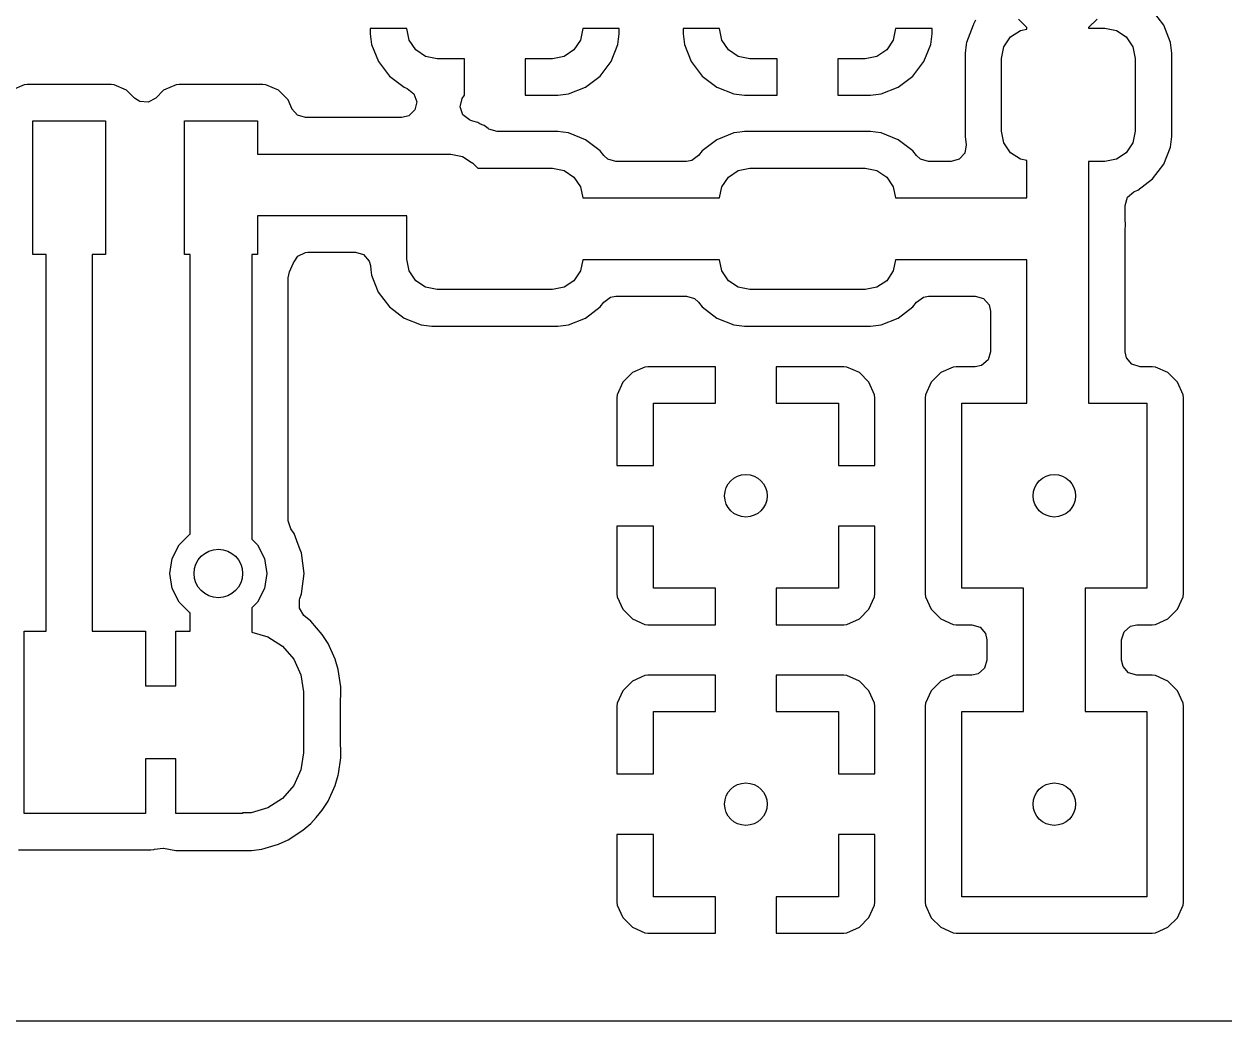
# Model space of a CAD drawing. Extents: x 4.43 to 5.97, y -4.57 to -3.83.
# Drawn here: x 5.126 to 5.515, y -4.5703 to -4.247 of the extents above; entities that cross this region are included whole.
import ezdxf

# ---------------------------------------------------------------- set-up
doc = ezdxf.new("R2010")
doc.units = 0
doc.header["$MEASUREMENT"] = 0
doc.layers.add('BLACK', color=7, linetype='CONTINUOUS')

msp = doc.modelspace()

# ---------------------------------------------------------------- linework, layer by layer
at = {"layer": 'BLACK', "linetype": 'CONTINUOUS'}
for p, q in [((5.49545, -4.24747), (5.49185, -4.24272)), ((5.43369, -4.24747), (5.4315, -4.25301)), ((5.43385, -4.24718), (5.43369, -4.24747)), ((5.4344, -4.24576), (5.43377, -4.24713)), ((5.43377, -4.24713), (5.43385, -4.24718)), ((5.4511, -4.24822), (5.44836, -4.24548)), ((5.4511, -4.24868), (5.4511, -4.24822)), ((5.47384, -4.24548), (5.4711, -4.24822)), ((5.4711, -4.24822), (5.4711, -4.24835)), ((5.49763, -4.25301), (5.49545, -4.24747)), ((5.49545, -4.24747), (5.49545, -4.24747)), ((5.49545, -4.24747), (5.49545, -4.24747)), ((5.25006, -4.2485), (5.23825, -4.2485)), ((5.23825, -4.2485), (5.23825, -4.2502)), ((5.23825, -4.2502), (5.23867, -4.25368)), ((5.25081, -4.25227), (5.25006, -4.2485)), ((5.30715, -4.2485), (5.3064, -4.25227)), ((5.31896, -4.2485), (5.30715, -4.2485)), ((5.31854, -4.25368), (5.31896, -4.2502)), ((5.31896, -4.2502), (5.31896, -4.2485)), ((5.35146, -4.2485), (5.33965, -4.2485)), ((5.33965, -4.2485), (5.33965, -4.2502)), ((5.33965, -4.2502), (5.34006, -4.25368)), ((5.35221, -4.25227), (5.35146, -4.2485)), ((5.40854, -4.2485), (5.40779, -4.25227)), ((5.42035, -4.2485), (5.40854, -4.2485)), ((5.41994, -4.25368), (5.42035, -4.2502)), ((5.42035, -4.2502), (5.42035, -4.2485)), ((5.44366, -4.25442), (5.4458, -4.25123)), ((5.4458, -4.25123), (5.44899, -4.2491)), ((5.44899, -4.2491), (5.4511, -4.24868)), ((5.4711, -4.24835), (5.47638, -4.24835)), ((5.47638, -4.24835), (5.48014, -4.2491)), ((5.48014, -4.2491), (5.48334, -4.25123)), ((5.48334, -4.25123), (5.48547, -4.25442)), ((5.23867, -4.25368), (5.24085, -4.25922)), ((5.25295, -4.25546), (5.25081, -4.25227)), ((5.25614, -4.2576), (5.25295, -4.25546)), ((5.30427, -4.25546), (5.30107, -4.2576)), ((5.3064, -4.25227), (5.30427, -4.25546)), ((5.31636, -4.25922), (5.31854, -4.25368)), ((5.34006, -4.25368), (5.34225, -4.25922)), ((5.35434, -4.25546), (5.35221, -4.25227)), ((5.35753, -4.2576), (5.35434, -4.25546)), ((5.40566, -4.25546), (5.40247, -4.2576)), ((5.40779, -4.25227), (5.40566, -4.25546)), ((5.41775, -4.25922), (5.41994, -4.25368)), ((5.43142, -4.25368), (5.43108, -4.25649)), ((5.4315, -4.25301), (5.43142, -4.25368)), ((5.44291, -4.25819), (5.44366, -4.25442)), ((5.48547, -4.25442), (5.48622, -4.25819)), ((5.49805, -4.25649), (5.49763, -4.25301)), ((5.24085, -4.25922), (5.24445, -4.26396)), ((5.25991, -4.25835), (5.25614, -4.2576)), ((5.26876, -4.25835), (5.25991, -4.25835)), ((5.26876, -4.27016), (5.26876, -4.25835)), ((5.29731, -4.25835), (5.28845, -4.25835)), ((5.28845, -4.25835), (5.28845, -4.27016)), ((5.30107, -4.2576), (5.29731, -4.25835)), ((5.31276, -4.26396), (5.31636, -4.25922)), ((5.34225, -4.25922), (5.34584, -4.26396)), ((5.3613, -4.25835), (5.35753, -4.2576)), ((5.37016, -4.25835), (5.3613, -4.25835)), ((5.37016, -4.27016), (5.37016, -4.25835)), ((5.3987, -4.25835), (5.38984, -4.25835)), ((5.38984, -4.25835), (5.38984, -4.27016)), ((5.40247, -4.2576), (5.3987, -4.25835)), ((5.41416, -4.26396), (5.41775, -4.25922)), ((5.43108, -4.25649), (5.43108, -4.28351)), ((5.44291, -4.28181), (5.44291, -4.25819)), ((5.48622, -4.25819), (5.48622, -4.28181)), ((5.49805, -4.26016), (5.49805, -4.25649)), ((5.49805, -4.27984), (5.49805, -4.26016)), ((5.12604, -4.26673), (5.12199, -4.26851)), ((5.12703, -4.26661), (5.12604, -4.26672)), ((5.12604, -4.26672), (5.12604, -4.26673)), ((5.15418, -4.26661), (5.12703, -4.26661)), ((5.12703, -4.26661), (5.12703, -4.26661)), ((5.15517, -4.26673), (5.15418, -4.26661)), ((5.15922, -4.26851), (5.15517, -4.26673)), ((5.17525, -4.26673), (5.17121, -4.26851)), ((5.17624, -4.26661), (5.17525, -4.26672)), ((5.17525, -4.26672), (5.17525, -4.26673)), ((5.2034, -4.26661), (5.17624, -4.26661)), ((5.17624, -4.26661), (5.17624, -4.26661)), ((5.20439, -4.26673), (5.2034, -4.26661)), ((5.20843, -4.26851), (5.20439, -4.26673)), ((5.24445, -4.26396), (5.24919, -4.26756)), ((5.24919, -4.26756), (5.25021, -4.26796)), ((5.30248, -4.26974), (5.30802, -4.26756)), ((5.30802, -4.26756), (5.31276, -4.26396)), ((5.34584, -4.26396), (5.35059, -4.26756)), ((5.35059, -4.26756), (5.35612, -4.26974)), ((5.40388, -4.26974), (5.40941, -4.26756)), ((5.40941, -4.26756), (5.41416, -4.26396)), ((5.16176, -4.27105), (5.15922, -4.26851)), ((5.15922, -4.26851), (5.15922, -4.26851)), ((5.16351, -4.27218), (5.16176, -4.27105)), ((5.16866, -4.27105), (5.16625, -4.27237)), ((5.17121, -4.26851), (5.16866, -4.27105)), ((5.21156, -4.27164), (5.20843, -4.26851)), ((5.20843, -4.26851), (5.20843, -4.26851)), ((5.21248, -4.27374), (5.21156, -4.27164)), ((5.25021, -4.26796), (5.25238, -4.26965)), ((5.25238, -4.26965), (5.2533, -4.27224)), ((5.26735, -4.27386), (5.26798, -4.27118)), ((5.26798, -4.27118), (5.26876, -4.27016)), ((5.28845, -4.27016), (5.299, -4.27016)), ((5.299, -4.27016), (5.30248, -4.26974)), ((5.35612, -4.26974), (5.3596, -4.27016)), ((5.3596, -4.27016), (5.37016, -4.27016)), ((5.38984, -4.27016), (5.4004, -4.27016)), ((5.4004, -4.27016), (5.40388, -4.26974)), ((5.16625, -4.27237), (5.16351, -4.27218)), ((5.21281, -4.27447), (5.21248, -4.27374)), ((5.21284, -4.27453), (5.21281, -4.27447)), ((5.21464, -4.27661), (5.21284, -4.27453)), ((5.25266, -4.27492), (5.25068, -4.27683)), ((5.2533, -4.27224), (5.25266, -4.27492)), ((5.26826, -4.27645), (5.26735, -4.27386)), ((5.1288, -4.32175), (5.1288, -4.27844)), ((5.1288, -4.27844), (5.15242, -4.27844)), ((5.15242, -4.27844), (5.15242, -4.32175)), ((5.17801, -4.32175), (5.17801, -4.27844)), ((5.17801, -4.27844), (5.20163, -4.27844)), ((5.20163, -4.27844), (5.20163, -4.28921)), ((5.21728, -4.27738), (5.21464, -4.27661)), ((5.24842, -4.27738), (5.21728, -4.27738)), ((5.25068, -4.27683), (5.24842, -4.27738)), ((5.27043, -4.27814), (5.26826, -4.27645)), ((5.27085, -4.27831), (5.27043, -4.27814)), ((5.27121, -4.27845), (5.27085, -4.27831)), ((5.27144, -4.27853), (5.27121, -4.27845)), ((5.27313, -4.279), (5.27144, -4.27853)), ((5.27374, -4.27937), (5.27313, -4.279)), ((5.27313, -4.279), (5.27313, -4.279)), ((5.27313, -4.279), (5.27313, -4.279)), ((5.27449, -4.27974), (5.27374, -4.27937)), ((5.27515, -4.28), (5.27449, -4.27974)), ((5.27641, -4.28096), (5.27515, -4.28)), ((5.27672, -4.28117), (5.27641, -4.28096)), ((5.27936, -4.28195), (5.27672, -4.28117)), ((5.299, -4.28195), (5.27936, -4.28195)), ((5.30069, -4.28215), (5.299, -4.28195)), ((5.299, -4.28195), (5.299, -4.28195)), ((5.30249, -4.28237), (5.30069, -4.28215)), ((5.30803, -4.28455), (5.30249, -4.28237)), ((5.35612, -4.28237), (5.35058, -4.28455)), ((5.35807, -4.28213), (5.35612, -4.28237)), ((5.3596, -4.28195), (5.35807, -4.28213)), ((5.4004, -4.28195), (5.3596, -4.28195)), ((5.40208, -4.28215), (5.4004, -4.28195)), ((5.40388, -4.28237), (5.40208, -4.28215)), ((5.40942, -4.28455), (5.40388, -4.28237)), ((5.44366, -4.28558), (5.44291, -4.28181)), ((5.48622, -4.28181), (5.48547, -4.28558)), ((5.49805, -4.28351), (5.49805, -4.27984)), ((5.31278, -4.28815), (5.30803, -4.28455)), ((5.35058, -4.28455), (5.34583, -4.28815)), ((5.41417, -4.28815), (5.40942, -4.28455)), ((5.4314, -4.28617), (5.43095, -4.28888)), ((5.43108, -4.28351), (5.4314, -4.28617)), ((5.4458, -4.28877), (5.44366, -4.28558)), ((5.48547, -4.28558), (5.48334, -4.28877)), ((5.49545, -4.29253), (5.49763, -4.28699)), ((5.49763, -4.28699), (5.49805, -4.28351)), ((5.20163, -4.28921), (5.26435, -4.28921)), ((5.26435, -4.28921), (5.26818, -4.28997)), ((5.26818, -4.28997), (5.27091, -4.2918)), ((5.31395, -4.2897), (5.31278, -4.28815)), ((5.3152, -4.29086), (5.31395, -4.2897)), ((5.31784, -4.29163), (5.3152, -4.29086)), ((5.34466, -4.2897), (5.34244, -4.29134)), ((5.34583, -4.28815), (5.34466, -4.2897)), ((5.41534, -4.2897), (5.41417, -4.28815)), ((5.4166, -4.29086), (5.41534, -4.2897)), ((5.41923, -4.29163), (5.4166, -4.29086)), ((5.4291, -4.29092), (5.42656, -4.29163)), ((5.43095, -4.28888), (5.4291, -4.29092)), ((5.44899, -4.2909), (5.4458, -4.28877)), ((5.4511, -4.29132), (5.44899, -4.2909)), ((5.48014, -4.2909), (5.47638, -4.29165)), ((5.48334, -4.28877), (5.48014, -4.2909)), ((5.27091, -4.2918), (5.27143, -4.29214)), ((5.27143, -4.29214), (5.27306, -4.29378)), ((5.27306, -4.29378), (5.29731, -4.29378)), ((5.29731, -4.29378), (5.30107, -4.29453)), ((5.30107, -4.29453), (5.30427, -4.29666)), ((5.34077, -4.29163), (5.31784, -4.29163)), ((5.34244, -4.29134), (5.34077, -4.29163)), ((5.35434, -4.29666), (5.35753, -4.29453)), ((5.35753, -4.29453), (5.3613, -4.29378)), ((5.3613, -4.29378), (5.3987, -4.29378)), ((5.3987, -4.29378), (5.40247, -4.29453)), ((5.40247, -4.29453), (5.40566, -4.29666)), ((5.42656, -4.29163), (5.41923, -4.29163)), ((5.4511, -4.30346), (5.4511, -4.29132)), ((5.47638, -4.29165), (5.4711, -4.29165)), ((5.4711, -4.29165), (5.4711, -4.37)), ((5.49185, -4.29728), (5.49545, -4.29253)), ((5.30427, -4.29666), (5.3064, -4.29986)), ((5.35221, -4.29986), (5.35434, -4.29666)), ((5.40566, -4.29666), (5.40779, -4.29986)), ((5.4871, -4.30088), (5.49185, -4.29728)), ((5.3064, -4.29986), (5.30712, -4.30346)), ((5.35149, -4.30346), (5.35221, -4.29986)), ((5.40779, -4.29986), (5.40851, -4.30346)), ((5.48371, -4.30321), (5.48579, -4.30141)), ((5.48579, -4.30141), (5.48602, -4.3013)), ((5.48602, -4.3013), (5.4871, -4.30088)), ((5.30712, -4.30346), (5.35149, -4.30346)), ((5.40851, -4.30346), (5.4511, -4.30346)), ((5.48293, -4.30585), (5.48371, -4.30321)), ((5.48293, -4.31072), (5.48293, -4.30585)), ((5.25006, -4.30921), (5.20163, -4.30921)), ((5.20163, -4.30921), (5.20163, -4.32175)), ((5.25006, -4.32331), (5.25006, -4.30921)), ((5.48304, -4.31171), (5.48293, -4.31072)), ((5.48293, -4.31429), (5.48294, -4.31413)), ((5.48293, -4.35329), (5.48293, -4.31429)), ((5.48294, -4.31413), (5.48309, -4.31196)), ((5.48309, -4.31196), (5.48304, -4.31171)), ((5.48309, -4.31196), (5.48309, -4.31196)), ((5.13311, -4.32175), (5.1288, -4.32175)), ((5.13311, -4.44394), (5.13311, -4.32175)), ((5.15242, -4.32175), (5.14811, -4.32175)), ((5.14811, -4.32175), (5.14811, -4.44394)), ((5.17982, -4.32175), (5.17801, -4.32175)), ((5.17982, -4.41241), (5.17982, -4.32175)), ((5.20163, -4.32175), (5.19982, -4.32175)), ((5.19982, -4.32175), (5.19982, -4.41404)), ((5.21475, -4.3223), (5.21723, -4.32111)), ((5.21723, -4.32111), (5.21802, -4.32104)), ((5.21802, -4.32104), (5.23343, -4.32104)), ((5.23343, -4.32104), (5.23607, -4.32182)), ((5.23607, -4.32182), (5.23787, -4.3239)), ((5.21207, -4.3274), (5.21335, -4.3245)), ((5.21335, -4.3245), (5.21349, -4.32417)), ((5.21335, -4.3245), (5.21335, -4.3245)), ((5.21349, -4.32417), (5.21358, -4.3242)), ((5.21358, -4.3242), (5.21475, -4.3223)), ((5.23787, -4.3239), (5.23827, -4.32534)), ((5.23827, -4.32534), (5.23844, -4.32671)), ((5.25081, -4.32707), (5.25006, -4.32331)), ((5.30712, -4.32346), (5.3064, -4.32707)), ((5.35149, -4.32346), (5.30712, -4.32346)), ((5.35221, -4.32707), (5.35149, -4.32346)), ((5.40851, -4.32346), (5.40779, -4.32707)), ((5.4511, -4.32346), (5.40851, -4.32346)), ((5.4511, -4.37), (5.4511, -4.32346)), ((5.21165, -4.32937), (5.21207, -4.3274)), ((5.21165, -4.39016), (5.21165, -4.32937)), ((5.23844, -4.32671), (5.23865, -4.32849)), ((5.23865, -4.32849), (5.24084, -4.33403)), ((5.25295, -4.33027), (5.25081, -4.32707)), ((5.3064, -4.32707), (5.30427, -4.33027)), ((5.35434, -4.33027), (5.35221, -4.32707)), ((5.40779, -4.32707), (5.40566, -4.33027)), ((5.25614, -4.3324), (5.25295, -4.33027)), ((5.25991, -4.33315), (5.25614, -4.3324)), ((5.29731, -4.33315), (5.25991, -4.33315)), ((5.30107, -4.3324), (5.29731, -4.33315)), ((5.30427, -4.33027), (5.30107, -4.3324)), ((5.35753, -4.3324), (5.35434, -4.33027)), ((5.3613, -4.33315), (5.35753, -4.3324)), ((5.3987, -4.33315), (5.3613, -4.33315)), ((5.40247, -4.3324), (5.3987, -4.33315)), ((5.40566, -4.33027), (5.40247, -4.3324)), ((5.24084, -4.33403), (5.24444, -4.33878)), ((5.31278, -4.33878), (5.31395, -4.33723)), ((5.31395, -4.33723), (5.31616, -4.33559)), ((5.31616, -4.33559), (5.31784, -4.3353)), ((5.31784, -4.3353), (5.34077, -4.3353)), ((5.34077, -4.3353), (5.3434, -4.33607)), ((5.3434, -4.33607), (5.34466, -4.33723)), ((5.34466, -4.33723), (5.34583, -4.33878)), ((5.41417, -4.33878), (5.41534, -4.33723)), ((5.41534, -4.33723), (5.41756, -4.33559)), ((5.41756, -4.33559), (5.41923, -4.3353)), ((5.41923, -4.3353), (5.43439, -4.3353)), ((5.43439, -4.3353), (5.43703, -4.33607)), ((5.43703, -4.33607), (5.43883, -4.33815)), ((5.24444, -4.33878), (5.24918, -4.34238)), ((5.30803, -4.34238), (5.31278, -4.33878)), ((5.31278, -4.33878), (5.31278, -4.33878)), ((5.34583, -4.33878), (5.35058, -4.34238)), ((5.40942, -4.34238), (5.41417, -4.33878)), ((5.41417, -4.33878), (5.41417, -4.33878)), ((5.43883, -4.33815), (5.43927, -4.34018)), ((5.43927, -4.34018), (5.43927, -4.35329)), ((5.24918, -4.34238), (5.24918, -4.34238)), ((5.24918, -4.34238), (5.24918, -4.34238)), ((5.24918, -4.34238), (5.25473, -4.34456)), ((5.25473, -4.34456), (5.25821, -4.34498)), ((5.25821, -4.34498), (5.25821, -4.34498)), ((5.25821, -4.34498), (5.299, -4.34498)), ((5.299, -4.34498), (5.30249, -4.34456)), ((5.299, -4.34498), (5.299, -4.34498)), ((5.30249, -4.34456), (5.30803, -4.34238)), ((5.35058, -4.34238), (5.35058, -4.34238)), ((5.35058, -4.34238), (5.35058, -4.34238)), ((5.35058, -4.34238), (5.35612, -4.34456)), ((5.35612, -4.34456), (5.3596, -4.34498)), ((5.3596, -4.34498), (5.3596, -4.34498)), ((5.3596, -4.34498), (5.4004, -4.34498)), ((5.4004, -4.34498), (5.40388, -4.34456)), ((5.4004, -4.34498), (5.4004, -4.34498)), ((5.40388, -4.34456), (5.40942, -4.34238)), ((5.43927, -4.35329), (5.4385, -4.35593)), ((5.48337, -4.35532), (5.48293, -4.35329)), ((5.4385, -4.35593), (5.43642, -4.35773)), ((5.48518, -4.35739), (5.48337, -4.35532)), ((5.32321, -4.36009), (5.32009, -4.36321)), ((5.32725, -4.3583), (5.32321, -4.36009)), ((5.32321, -4.36009), (5.32321, -4.36009)), ((5.32824, -4.35819), (5.32725, -4.3583)), ((5.32725, -4.3583), (5.32725, -4.3583)), ((5.35016, -4.35819), (5.32824, -4.35819)), ((5.32824, -4.35819), (5.32824, -4.35819)), ((5.35016, -4.37), (5.35016, -4.35819)), ((5.39176, -4.35819), (5.36984, -4.35819)), ((5.36984, -4.35819), (5.36984, -4.37)), ((5.39275, -4.3583), (5.39176, -4.35819)), ((5.39679, -4.36009), (5.39275, -4.3583)), ((5.39991, -4.36321), (5.39679, -4.36009)), ((5.39679, -4.36009), (5.39679, -4.36009)), ((5.4232, -4.36007), (5.42007, -4.3632)), ((5.42724, -4.35828), (5.4232, -4.36007)), ((5.42823, -4.35817), (5.42724, -4.35828)), ((5.42724, -4.35828), (5.42724, -4.35828)), ((5.43439, -4.35817), (5.42823, -4.35817)), ((5.42823, -4.35817), (5.42823, -4.35817)), ((5.43642, -4.35773), (5.43439, -4.35817)), ((5.48781, -4.35817), (5.48518, -4.35739)), ((5.49177, -4.35817), (5.48781, -4.35817)), ((5.49276, -4.35828), (5.49177, -4.35817)), ((5.49177, -4.35817), (5.49177, -4.35817)), ((5.4968, -4.36007), (5.49276, -4.35828)), ((5.49993, -4.3632), (5.4968, -4.36007)), ((5.4968, -4.36007), (5.4968, -4.36007)), ((5.32009, -4.36321), (5.3183, -4.36725)), ((5.32009, -4.36321), (5.32009, -4.36321)), ((5.4017, -4.36725), (5.39991, -4.36321)), ((5.39991, -4.36321), (5.39991, -4.36321)), ((5.42007, -4.3632), (5.41828, -4.36724)), ((5.50172, -4.36724), (5.49993, -4.3632)), ((5.3183, -4.36725), (5.31819, -4.36824)), ((5.31819, -4.36824), (5.31819, -4.39016)), ((5.3183, -4.36725), (5.3183, -4.36725)), ((5.40181, -4.36824), (5.4017, -4.36725)), ((5.4017, -4.36725), (5.4017, -4.36725)), ((5.40181, -4.39016), (5.40181, -4.36824)), ((5.40181, -4.36824), (5.40181, -4.36824)), ((5.41828, -4.36724), (5.41817, -4.36823)), ((5.41817, -4.36823), (5.41817, -4.43177)), ((5.41828, -4.36724), (5.41828, -4.36724)), ((5.50183, -4.36823), (5.50172, -4.36724)), ((5.50172, -4.36724), (5.50172, -4.36724)), ((5.50172, -4.36724), (5.50172, -4.36724)), ((5.50183, -4.39016), (5.50183, -4.36823)), ((5.50183, -4.36823), (5.50183, -4.36823)), ((5.33, -4.39016), (5.33, -4.37)), ((5.33, -4.37), (5.35016, -4.37)), ((5.36984, -4.37), (5.39, -4.37)), ((5.39, -4.37), (5.39, -4.39016)), ((5.43, -4.43), (5.43, -4.37)), ((5.43, -4.37), (5.4511, -4.37)), ((5.4711, -4.37), (5.49, -4.37)), ((5.49, -4.37), (5.49, -4.43)), ((5.21165, -4.40797), (5.21165, -4.39016)), ((5.31819, -4.39016), (5.33, -4.39016)), ((5.39, -4.39016), (5.40181, -4.39016)), ((5.50183, -4.43177), (5.50183, -4.39016)), ((5.21165, -4.40814), (5.21165, -4.40797)), ((5.21251, -4.41075), (5.21165, -4.40814)), ((5.21271, -4.41103), (5.21251, -4.41075)), ((5.21358, -4.41229), (5.21271, -4.41103)), ((5.31819, -4.40984), (5.31819, -4.43176)), ((5.33, -4.40984), (5.31819, -4.40984)), ((5.33, -4.43), (5.33, -4.40984)), ((5.40181, -4.40984), (5.39, -4.40984)), ((5.39, -4.40984), (5.39, -4.43)), ((5.40181, -4.43176), (5.40181, -4.40984)), ((5.17624, -4.41594), (5.17972, -4.41246)), ((5.17972, -4.41246), (5.17982, -4.41241)), ((5.19982, -4.41404), (5.20172, -4.41594)), ((5.21446, -4.41462), (5.21358, -4.41229)), ((5.21555, -4.4175), (5.21446, -4.41462)), ((5.174, -4.42033), (5.17624, -4.41594)), ((5.20172, -4.41594), (5.20395, -4.42033)), ((5.21595, -4.41855), (5.21555, -4.4175)), ((5.21676, -4.4252), (5.21595, -4.41855)), ((5.17323, -4.4252), (5.174, -4.42033)), ((5.20395, -4.42033), (5.20472, -4.4252)), ((5.174, -4.43006), (5.17323, -4.4252)), ((5.20472, -4.4252), (5.20395, -4.43006)), ((5.21595, -4.43185), (5.21676, -4.4252)), ((5.17624, -4.43445), (5.174, -4.43006)), ((5.20395, -4.43006), (5.20172, -4.43445)), ((5.35016, -4.43), (5.33, -4.43)), ((5.35016, -4.44181), (5.35016, -4.43)), ((5.39, -4.43), (5.36984, -4.43)), ((5.36984, -4.43), (5.36984, -4.44181)), ((5.45, -4.43), (5.43, -4.43)), ((5.45, -4.47), (5.45, -4.43)), ((5.49, -4.43), (5.47, -4.43)), ((5.47, -4.43), (5.47, -4.47)), ((5.17972, -4.43794), (5.17624, -4.43445)), ((5.20172, -4.43445), (5.19982, -4.43635)), ((5.21526, -4.43372), (5.21538, -4.43336)), ((5.21526, -4.43647), (5.21526, -4.43372)), ((5.21538, -4.43336), (5.21595, -4.43185)), ((5.31819, -4.43176), (5.31819, -4.43176)), ((5.31819, -4.43176), (5.3183, -4.43275)), ((5.3183, -4.43275), (5.3183, -4.43275)), ((5.3183, -4.43275), (5.32009, -4.43679)), ((5.39991, -4.43679), (5.4017, -4.43275)), ((5.4017, -4.43275), (5.40181, -4.43176)), ((5.4017, -4.43275), (5.4017, -4.43275)), ((5.40181, -4.43176), (5.40181, -4.43176)), ((5.41817, -4.43177), (5.41817, -4.43177)), ((5.41817, -4.43177), (5.41828, -4.43276)), ((5.41828, -4.43276), (5.41828, -4.43276)), ((5.41828, -4.43276), (5.42007, -4.4368)), ((5.49993, -4.4368), (5.50172, -4.43276)), ((5.50172, -4.43276), (5.50183, -4.43177)), ((5.17982, -4.43799), (5.17972, -4.43794)), ((5.17982, -4.44394), (5.17982, -4.43799)), ((5.19982, -4.43635), (5.19982, -4.44419)), ((5.21674, -4.43878), (5.21526, -4.43647)), ((5.21897, -4.44071), (5.21674, -4.43878)), ((5.32009, -4.43679), (5.32009, -4.43679)), ((5.32009, -4.43679), (5.32321, -4.43991)), ((5.39679, -4.43991), (5.39991, -4.43679)), ((5.39991, -4.43679), (5.39991, -4.43679)), ((5.42007, -4.4368), (5.42007, -4.4368)), ((5.42007, -4.4368), (5.42007, -4.4368)), ((5.42007, -4.4368), (5.4232, -4.43993)), ((5.4968, -4.43993), (5.49993, -4.4368)), ((5.22268, -4.44499), (5.21897, -4.44071)), ((5.21897, -4.44071), (5.21897, -4.44071)), ((5.32321, -4.43991), (5.32321, -4.43991)), ((5.32321, -4.43991), (5.32725, -4.4417)), ((5.32725, -4.4417), (5.32824, -4.44181)), ((5.32824, -4.44181), (5.35016, -4.44181)), ((5.35016, -4.44181), (5.35016, -4.44181)), ((5.36984, -4.44181), (5.39176, -4.44181)), ((5.39176, -4.44181), (5.39275, -4.4417)), ((5.39176, -4.44181), (5.39176, -4.44181)), ((5.39275, -4.4417), (5.39679, -4.43991)), ((5.39275, -4.4417), (5.39275, -4.4417)), ((5.39679, -4.43991), (5.39679, -4.43991)), ((5.4232, -4.43993), (5.42724, -4.44172)), ((5.42724, -4.44172), (5.42823, -4.44183)), ((5.42823, -4.44183), (5.43329, -4.44183)), ((5.43329, -4.44183), (5.43593, -4.44261)), ((5.43593, -4.44261), (5.43773, -4.44468)), ((5.48261, -4.44407), (5.48468, -4.44227)), ((5.48468, -4.44227), (5.48671, -4.44183)), ((5.48671, -4.44183), (5.49177, -4.44183)), ((5.49177, -4.44183), (5.49276, -4.44172)), ((5.49177, -4.44183), (5.49177, -4.44183)), ((5.49177, -4.44183), (5.49177, -4.44183)), ((5.49177, -4.44183), (5.49177, -4.44183)), ((5.49276, -4.44172), (5.4968, -4.43993)), ((5.49276, -4.44172), (5.49276, -4.44172)), ((5.49276, -4.44172), (5.49276, -4.44172)), ((5.12598, -4.50299), (5.12598, -4.44394)), ((5.12598, -4.44394), (5.13311, -4.44394)), ((5.14811, -4.44394), (5.16535, -4.44394)), ((5.16535, -4.44394), (5.16535, -4.46165)), ((5.1752, -4.46165), (5.1752, -4.44394)), ((5.1752, -4.44394), (5.17982, -4.44394)), ((5.19982, -4.44419), (5.20503, -4.44572)), ((5.20503, -4.44572), (5.20974, -4.44875)), ((5.22453, -4.44787), (5.22268, -4.44499)), ((5.22268, -4.44499), (5.22268, -4.44499)), ((5.43773, -4.44468), (5.43817, -4.44671)), ((5.43817, -4.44671), (5.43817, -4.45329)), ((5.48183, -4.44671), (5.48261, -4.44407)), ((5.48183, -4.45329), (5.48183, -4.44671)), ((5.20974, -4.44875), (5.21341, -4.45298)), ((5.22688, -4.45302), (5.22453, -4.44787)), ((5.22453, -4.44787), (5.22453, -4.44787)), ((5.21341, -4.45298), (5.21574, -4.45808)), ((5.22785, -4.45631), (5.22688, -4.45302)), ((5.22688, -4.45302), (5.22688, -4.45302)), ((5.22688, -4.45302), (5.22688, -4.45302)), ((5.43817, -4.45329), (5.43739, -4.45593)), ((5.48227, -4.45532), (5.48183, -4.45329)), ((5.21574, -4.45808), (5.21654, -4.46362)), ((5.22865, -4.46191), (5.22785, -4.45631)), ((5.32725, -4.4583), (5.32321, -4.46009)), ((5.32824, -4.45819), (5.32725, -4.4583)), ((5.32725, -4.4583), (5.32725, -4.4583)), ((5.35016, -4.45819), (5.32824, -4.45819)), ((5.32824, -4.45819), (5.32824, -4.45819)), ((5.35016, -4.47), (5.35016, -4.45819)), ((5.39176, -4.45819), (5.36984, -4.45819)), ((5.36984, -4.45819), (5.36984, -4.47)), ((5.39275, -4.4583), (5.39176, -4.45819)), ((5.39679, -4.46009), (5.39275, -4.4583)), ((5.42724, -4.45828), (5.4232, -4.46007)), ((5.42823, -4.45817), (5.42724, -4.45828)), ((5.42724, -4.45828), (5.42724, -4.45828)), ((5.43329, -4.45817), (5.42823, -4.45817)), ((5.42823, -4.45817), (5.42823, -4.45817)), ((5.43532, -4.45773), (5.43329, -4.45817)), ((5.43739, -4.45593), (5.43532, -4.45773)), ((5.48407, -4.45739), (5.48227, -4.45532)), ((5.48671, -4.45817), (5.48407, -4.45739)), ((5.49177, -4.45817), (5.48671, -4.45817)), ((5.49276, -4.45828), (5.49177, -4.45817)), ((5.49177, -4.45817), (5.49177, -4.45817)), ((5.4968, -4.46007), (5.49276, -4.45828)), ((5.16535, -4.46165), (5.1752, -4.46165)), ((5.22865, -4.46533), (5.22865, -4.46191)), ((5.32321, -4.46009), (5.32009, -4.46321)), ((5.32321, -4.46009), (5.32321, -4.46009)), ((5.39991, -4.46321), (5.39679, -4.46009)), ((5.39679, -4.46009), (5.39679, -4.46009)), ((5.4232, -4.46007), (5.42007, -4.4632)), ((5.49993, -4.4632), (5.4968, -4.46007)), ((5.4968, -4.46007), (5.4968, -4.46007)), ((5.21654, -4.46362), (5.21654, -4.48331)), ((5.22857, -4.46624), (5.22862, -4.46555)), ((5.22862, -4.46555), (5.22865, -4.46533)), ((5.32009, -4.46321), (5.3183, -4.46725)), ((5.32009, -4.46321), (5.32009, -4.46321)), ((5.4017, -4.46725), (5.39991, -4.46321)), ((5.39991, -4.46321), (5.39991, -4.46321)), ((5.42007, -4.4632), (5.41828, -4.46724)), ((5.50172, -4.46724), (5.49993, -4.4632)), ((5.22857, -4.48069), (5.22857, -4.46624)), ((5.3183, -4.46725), (5.31819, -4.46824)), ((5.31819, -4.46824), (5.31819, -4.49016)), ((5.3183, -4.46725), (5.3183, -4.46725)), ((5.33, -4.49016), (5.33, -4.47)), ((5.33, -4.47), (5.35016, -4.47)), ((5.36984, -4.47), (5.39, -4.47)), ((5.39, -4.47), (5.39, -4.49016)), ((5.40181, -4.46824), (5.4017, -4.46725)), ((5.4017, -4.46725), (5.4017, -4.46725)), ((5.40181, -4.49016), (5.40181, -4.46824)), ((5.40181, -4.46824), (5.40181, -4.46824)), ((5.41828, -4.46724), (5.41817, -4.46823)), ((5.41817, -4.46823), (5.41817, -4.53177)), ((5.41828, -4.46724), (5.41828, -4.46724)), ((5.43, -4.53), (5.43, -4.47)), ((5.43, -4.47), (5.45, -4.47)), ((5.47, -4.47), (5.49, -4.47)), ((5.49, -4.47), (5.49, -4.53)), ((5.50183, -4.46823), (5.50172, -4.46724)), ((5.50172, -4.46724), (5.50172, -4.46724)), ((5.50172, -4.46724), (5.50172, -4.46724)), ((5.50183, -4.49016), (5.50183, -4.46823)), ((5.50183, -4.46823), (5.50183, -4.46823)), ((5.22862, -4.48138), (5.22857, -4.48069)), ((5.22865, -4.48159), (5.22862, -4.48138)), ((5.22865, -4.48502), (5.22865, -4.48159)), ((5.1752, -4.48528), (5.16535, -4.48528)), ((5.16535, -4.48528), (5.16535, -4.50299)), ((5.1752, -4.50299), (5.1752, -4.48528)), ((5.21654, -4.48331), (5.21574, -4.48885)), ((5.22791, -4.49016), (5.22865, -4.48502)), ((5.21574, -4.48885), (5.21341, -4.49395)), ((5.22688, -4.49391), (5.22785, -4.49062)), ((5.22785, -4.49062), (5.22791, -4.49016)), ((5.31819, -4.49016), (5.33, -4.49016)), ((5.39, -4.49016), (5.40181, -4.49016)), ((5.50183, -4.53177), (5.50183, -4.49016)), ((5.21341, -4.49395), (5.20974, -4.49818)), ((5.22453, -4.49906), (5.22688, -4.49391)), ((5.22688, -4.49391), (5.22688, -4.49391)), ((5.22688, -4.49391), (5.22688, -4.49391)), ((5.20974, -4.49818), (5.20503, -4.50121)), ((5.22268, -4.50194), (5.22453, -4.49906)), ((5.22453, -4.49906), (5.22453, -4.49906)), ((5.22453, -4.49906), (5.22453, -4.49906)), ((5.16535, -4.50299), (5.12598, -4.50299)), ((5.19685, -4.50299), (5.1752, -4.50299)), ((5.19965, -4.50279), (5.19685, -4.50279)), ((5.19685, -4.50279), (5.19685, -4.50299)), ((5.20503, -4.50121), (5.19965, -4.50279)), ((5.21897, -4.50622), (5.22066, -4.50427)), ((5.22066, -4.50427), (5.22268, -4.50194)), ((5.22268, -4.50194), (5.22268, -4.50194)), ((5.22268, -4.50194), (5.22268, -4.50194)), ((5.21162, -4.51152), (5.21638, -4.50846)), ((5.21638, -4.50846), (5.21897, -4.50622)), ((5.2085, -4.51295), (5.21162, -4.51152)), ((5.31819, -4.50984), (5.31819, -4.53176)), ((5.33, -4.50984), (5.31819, -4.50984)), ((5.33, -4.53), (5.33, -4.50984)), ((5.40181, -4.50984), (5.39, -4.50984)), ((5.39, -4.50984), (5.39, -4.53)), ((5.40181, -4.53176), (5.40181, -4.50984)), ((5.12422, -4.51482), (5.16712, -4.51482)), ((5.16712, -4.51482), (5.16811, -4.51471)), ((5.16712, -4.51482), (5.16712, -4.51482)), ((5.16712, -4.51482), (5.16712, -4.51482)), ((5.16811, -4.51471), (5.16833, -4.51461)), ((5.16811, -4.51471), (5.16811, -4.51471)), ((5.16811, -4.51471), (5.16811, -4.51471)), ((5.16833, -4.51461), (5.17105, -4.51426)), ((5.17105, -4.51426), (5.17119, -4.51428)), ((5.17119, -4.51428), (5.1752, -4.51503)), ((5.1752, -4.51503), (5.1752, -4.51503)), ((5.1752, -4.51503), (5.19968, -4.51503)), ((5.19968, -4.51503), (5.20307, -4.51454)), ((5.19968, -4.51503), (5.19968, -4.51503)), ((5.20307, -4.51454), (5.2085, -4.51295)), ((5.31819, -4.53176), (5.31819, -4.53176)), ((5.31819, -4.53176), (5.3183, -4.53275)), ((5.35016, -4.53), (5.33, -4.53)), ((5.35016, -4.54181), (5.35016, -4.53)), ((5.39, -4.53), (5.36984, -4.53)), ((5.36984, -4.53), (5.36984, -4.54181)), ((5.4017, -4.53275), (5.40181, -4.53176)), ((5.40181, -4.53176), (5.40181, -4.53176)), ((5.41817, -4.53177), (5.41817, -4.53177)), ((5.41817, -4.53177), (5.41828, -4.53276)), ((5.49, -4.53), (5.43, -4.53)), ((5.50172, -4.53276), (5.50183, -4.53177)), ((5.3183, -4.53275), (5.3183, -4.53275)), ((5.3183, -4.53275), (5.32009, -4.53679)), ((5.39991, -4.53679), (5.4017, -4.53275)), ((5.4017, -4.53275), (5.4017, -4.53275)), ((5.41828, -4.53276), (5.41828, -4.53276)), ((5.41828, -4.53276), (5.42007, -4.5368)), ((5.49993, -4.5368), (5.50172, -4.53276)), ((5.32009, -4.53679), (5.32009, -4.53679)), ((5.32009, -4.53679), (5.32321, -4.53991)), ((5.32321, -4.53991), (5.32321, -4.53991)), ((5.32321, -4.53991), (5.32725, -4.5417)), ((5.39275, -4.5417), (5.39679, -4.53991)), ((5.39679, -4.53991), (5.39991, -4.53679)), ((5.39679, -4.53991), (5.39679, -4.53991)), ((5.39991, -4.53679), (5.39991, -4.53679)), ((5.42007, -4.5368), (5.42007, -4.5368)), ((5.42007, -4.5368), (5.4232, -4.53993)), ((5.4232, -4.53993), (5.42724, -4.54172)), ((5.49276, -4.54172), (5.4968, -4.53993)), ((5.4968, -4.53993), (5.49993, -4.5368)), ((5.32725, -4.5417), (5.32824, -4.54181)), ((5.32824, -4.54181), (5.35016, -4.54181)), ((5.35016, -4.54181), (5.35016, -4.54181)), ((5.36984, -4.54181), (5.39176, -4.54181)), ((5.39176, -4.54181), (5.39275, -4.5417)), ((5.39176, -4.54181), (5.39176, -4.54181)), ((5.39275, -4.5417), (5.39275, -4.5417)), ((5.42724, -4.54172), (5.42823, -4.54183)), ((5.42823, -4.54183), (5.49177, -4.54183)), ((5.49177, -4.54183), (5.49276, -4.54172)), ((5.49177, -4.54183), (5.49177, -4.54183)), ((5.49177, -4.54183), (5.49177, -4.54183)), ((5.49276, -4.54172), (5.49276, -4.54172)), ((5.49276, -4.54172), (5.49276, -4.54172)), ((5.96541, -4.5703), (4.43459, -4.5703))]:
    msp.add_line(p, q, dxfattribs=at)
at = {"layer": 'BLACK'}
for centre, radius in [((5.36, -4.4), 0.00689), ((5.46, -4.4), 0.00689), ((5.18898, -4.4252), 0.00787), ((5.36, -4.5), 0.00689), ((5.46, -4.5), 0.00689)]:
    msp.add_circle(centre, radius, dxfattribs=at)

doc.saveas('drawing.dxf')
